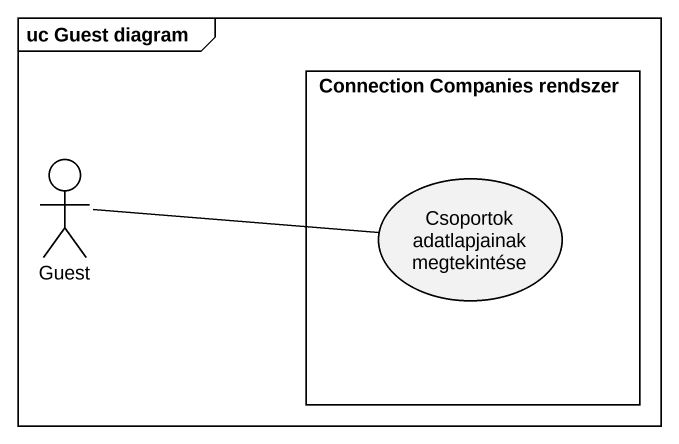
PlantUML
@startuml
mainframe uc Guest diagram
rectangle "Connection Companies rendszer" as Connection_Companies {
  usecase "Csoportok adatlapjainak megtekintése" as Csoportok_adatlapjainak
}
actor Guest
Guest -right- Csoportok_adatlapjainak
@enduml
